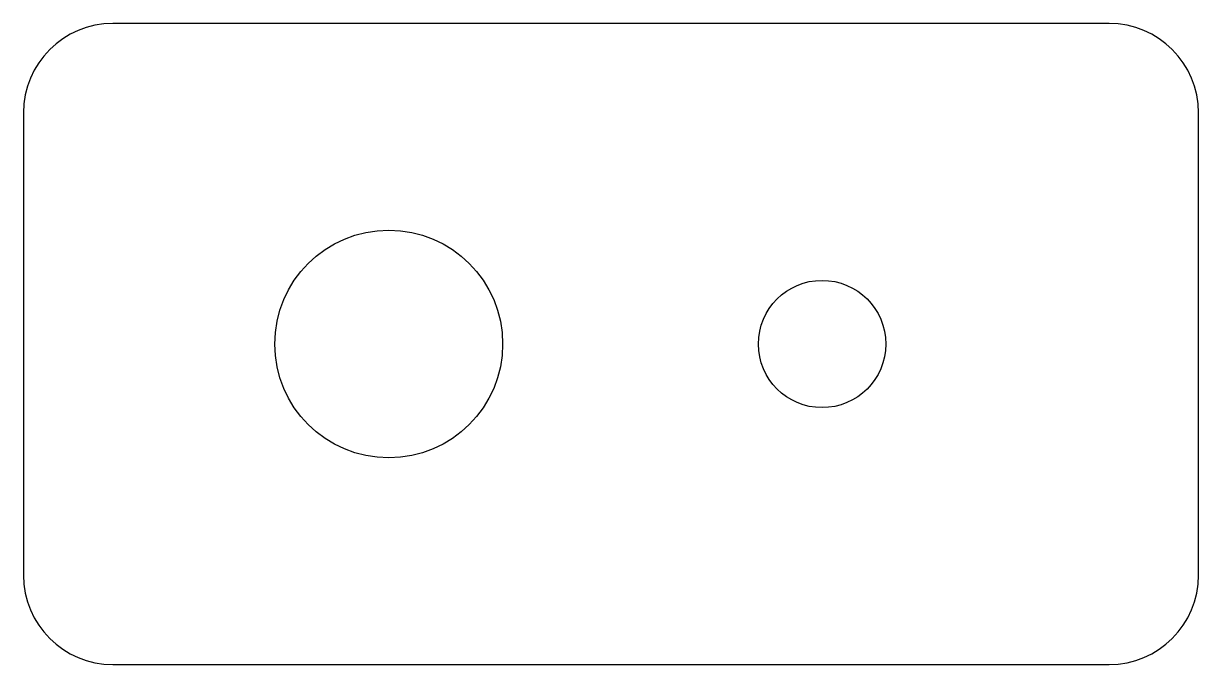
# Model space of a CAD drawing. Header units: millimetres. Extents: x -8.2 to 18.1, y -7.2 to 7.2.
import ezdxf

# ---------------------------------------------------------------- set-up
doc = ezdxf.new("R2010")
doc.units = ezdxf.units.MM

msp = doc.modelspace()

# ---------------------------------------------------------------- linework, layer by layer
at = {"color": 7, "linetype": 'Continuous', "lineweight": 25}
for p, q in [((16.125, 7.175), (-6.175, 7.175)), ((-8.175, 5.175), (-8.175, -5.175)), ((18.125, -5.175), (18.125, 5.175)), ((-6.175, -7.175), (16.125, -7.175))]:
    msp.add_line(p, q, dxfattribs=at)
for centre, radius in [((0, 0), 2.55), ((9.7, 0), 1.425)]:
    msp.add_circle(centre, radius, dxfattribs=at)
for centre, start, end in [((-6.175, 5.175), 90, 180), ((16.125, 5.175), 0, 90), ((-6.175, -5.175), 180, 270), ((16.125, -5.175), 270, 0)]:
    msp.add_arc(centre, 2, start, end, dxfattribs=at)

doc.saveas('drawing.dxf')
